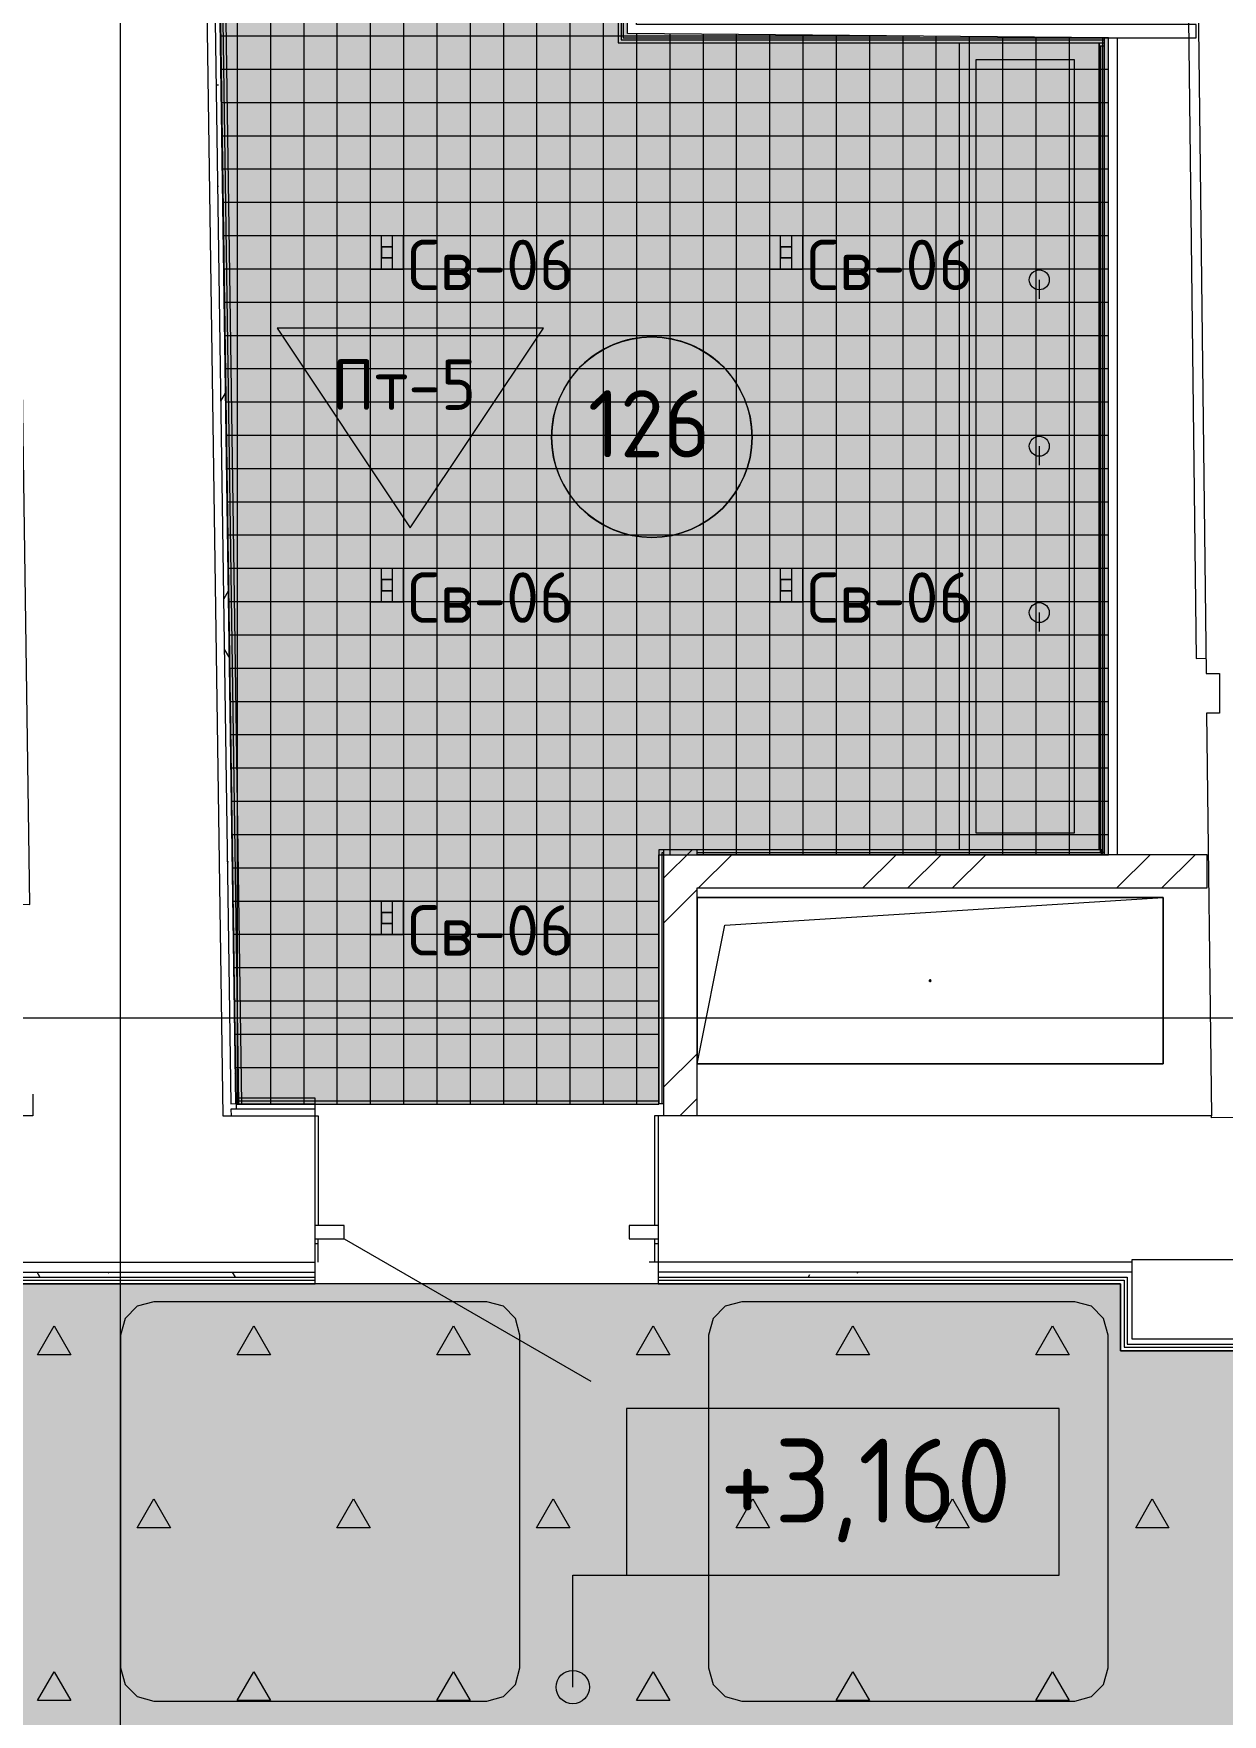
# Model space of a CAD drawing. Header units: millimetres. Extents: x -13069 to 207500, y -71366 to 56785.
# Drawn here: x 157165 to 160737, y 12830 to 17881 of the extents above; entities that cross this region are included whole.
import ezdxf

# ---------------------------------------------------------------- set-up
doc = ezdxf.new("R2010")
doc.units = ezdxf.units.MM
for name, color, linetype, true_color in [('PDF _зоны-номер помещения', 7, 'Continuous', 0xffffff), ('PDF _Ригели', 7, 'Continuous', 0x959595), ('PDF _светильники', 7, 'Continuous', 0xffffff)]:
    doc.layers.add(name, color=color, linetype=linetype, true_color=true_color)
for name, color, linetype in [('PDF _Подложка без мебели', 7, 'Continuous'), ('PDF _Потолки - марка', 7, 'Continuous'), ('PDF _потолки - панели', 7, 'Continuous'), ('PDF _Текст', 7, 'Continuous')]:
    doc.layers.add(name, color=color, linetype=linetype)
doc.layers.add('PDF _Потолки', color=7, linetype='Continuous', lineweight=5, true_color=0x535353)
doc.styles.add('PDF GOST Common', font='GOST_Common.ttf')

msp = doc.modelspace()

# ---------------------------------------------------------------- hatches: boundary and pattern name
at = {"layer": 'PDF _Потолки', "true_color": 0xffffff, "transparency": 33554559}
for points in [[(160335.02, 22089.642), (160335.02, 18060.241), (158950.022, 18060.241), (158950.022, 17881.243), (160395.024, 17868.243), (160395.024, 15413.543), (159043.724, 15413.543), (159043.724, 14664.044), (157772.721, 14664.044), (157667.424, 22089.642)], [(119128.221, 14242.141), (121251.121, 14242.141), (126067.622, 14242.141), (126067.622, 13946.441), (126557.621, 13946.441), (126557.621, 14207.144), (129642.823, 14207.144), (129642.823, 14690.042), (133288.121, 14687.841), (133288.023, 15333.041), (132857.121, 15334.042), (132856.822, 19369.543), (135145.723, 19346.142), (135145.723, 15309.042), (134988.023, 15309.442), (134988.023, 14684.341), (151828.019, 14650.143), (151829.222, 15275.143), (151547.02, 15275.741), (151547.02, 19362.341), (153628.324, 19362.341), (153628.324, 15271.441), (153528.221, 15271.643), (153527.024, 14646.041), (156880.424, 14639.843), (156880.424, 14124.041), (160431.12, 14124.041), (160431.12, 13922.341), (160893.119, 13922.341), (160893.119, 14198.043), (165522.02, 14198.043), (165522.02, 14629.043), (167312.022, 14629.043), (167312.022, 14265.341), (167721.025, 14265.341), (167731.523, 10817.843), (166409.52, 10817.843), (166409.52, 10576.342), (160953.819, 10576.342), (160953.819, 11076.141), (160431.12, 11076.141), (159023.222, 11076.141), (159023.222, 10848.541), (146474.62, 10848.541), (140432.121, 10848.541), (126576.121, 10848.541), (126576.121, 11069.042), (126086.521, 11069.042), (126086.521, 10573.541), (119128.221, 10573.541)]]:
    msp.add_hatch(color=7, dxfattribs=at).paths.add_polyline_path(points)
at = {"layer": 'PDF _потолки - панели', "true_color": 0xffffff, "transparency": 33554559}
msp.add_hatch(color=7, dxfattribs=at).paths.add_polyline_path([(157526.622, 12869.842), (157476.622, 12883.242), (157440.025, 12919.842), (157426.622, 12969.842), (157426.622, 13969.842), (157440.025, 14019.842), (157476.622, 14056.442), (157526.622, 14069.842), (158526.622, 14069.842), (158576.622, 14056.442), (158613.224, 14019.842), (158626.622, 13969.842), (158626.622, 12969.842), (158613.224, 12919.842), (158576.622, 12883.242), (158526.622, 12869.842)])
at = {"layer": 'PDF _потолки - панели', "true_color": 0xbfffbf, "transparency": 33554559}
msp.add_hatch(color=254, dxfattribs=at).paths.add_polyline_path([(159293.522, 12869.842), (159243.522, 12883.242), (159206.919, 12919.842), (159193.522, 12969.842), (159193.522, 13969.842), (159206.919, 14019.842), (159243.522, 14056.442), (159293.522, 14069.842), (160293.522, 14069.842), (160343.522, 14056.442), (160380.119, 14019.842), (160393.522, 13969.842), (160393.522, 12969.842), (160380.119, 12919.842), (160343.522, 12883.242), (160293.522, 12869.842)])
at = {"layer": 'PDF _Ригели', "transparency": 33554559}
msp.add_hatch(color=256, dxfattribs=at).paths.add_polyline_path([(158835.02, 12912.142), (158820.42, 12876.843), (158785.02, 12862.142), (158749.62, 12876.843), (158735.02, 12912.142), (158749.62, 12947.543), (158785.02, 12962.142), (158820.42, 12947.543)])

# ---------------------------------------------------------------- linework, layer by layer
at = {"layer": 'PDF _зоны-номер помещения', "color": 7, "lineweight": 13}
msp.add_lwpolyline([(159022.819, 16969.442, 0.41434596), (158721.623, 16668.243, 0.41422054), (159022.819, 16367.044, 0.41409482), (159324.021, 16668.243, 0.41422026)], format="xyb", close=True, dxfattribs=at)
at = {"layer": 'PDF _зоны-номер помещения', "color": 7, "lineweight": 0}
msp.add_circle((159022.819, 16668.259), 301.202, dxfattribs=at)
at = {"layer": 'PDF _Подложка без мебели', "lineweight": 18}
for points in [[(157426.622, -7031.659, -0.41419022), (157826.622, -7431.659, -0.4141845), (157426.622, -7831.659, -0.4141845), (157026.622, -7431.659, -0.41419022), (157426.622, -7031.659), (157426.622, 22991.241)], [(107330.522, 14923.342, -0.41418881), (106930.522, 14523.342, -0.41428191), (106530.522, 14923.342, -0.4142791), (106930.522, 15323.342, -0.414186), (107330.522, 14923.342), (174981.919, 14923.342)]]:
    msp.add_lwpolyline(points, format="xyb", dxfattribs=at)
for points in [[(159926.524, 22369.644), (159846.519, 22369.644), (159926.524, 22369.644), (159926.524, 22429.641), (159846.519, 22429.641), (159926.524, 22429.641), (159926.524, 22369.644), (159926.524, 22119.644), (160614.921, 22119.644), (160688.523, 15958.441), (160728.721, 15958.441), (160728.721, 15838.442), (160689.921, 15838.442), (160704.423, 14629.043)], [(153528.123, 14701.641), (153528.019, 14681.643), (156915.422, 14674.743), (156937.12, 14674.743), (156937.12, 14694.741), (153527.122, 14701.641), (153528.221, 15271.643), (157154.02, 15264.343), (157055.32, 22111.444), (157092.619, 19522.341), (157072.624, 19522.042), (157035.319, 22111.141), (157055.32, 22111.444), (157625.224, 22119.644), (157733.323, 14629.043), (158011.619, 14629.043), (158020.524, 14629.043), (158020.524, 14299.041)], [(160307.023, 22074.642), (160307.023, 18088.241), (158922.02, 18088.241), (158922.02, 17853.243), (160382.023, 17853.243)], [(160615.123, 22103.643), (160585.124, 22103.243), (160658.024, 16003.643), (160688.023, 16004.043)], [(157772.721, 14665.542), (157665.922, 22073.141)], [(157781.724, 14665.643), (157674.925, 22073.342)], [(160307.023, 18073.242), (160307.023, 18079.241), (158931.022, 18079.241), (158931.022, 17862.243), (160382.023, 17862.243)], [(159947.02, 15428.543), (159947.02, 17853.243)], [(160382.023, 17843.243), (160370.024, 17843.243), (160370.024, 15421.041), (160382.023, 15421.041)], [(160376.023, 17843.243), (160376.023, 15421.041)], [(160382.023, 17868.243), (160382.023, 15413.543)], [(160395.024, 15413.543), (160395.024, 17868.243)], [(160422.02, 15413.543), (160422.02, 17868.243)], [(157720.219, 17726.342), (157713.647, 17726.342)], [(157720.219, 17421.542), (157718.046, 17421.542)], [(160187.022, 17141.043), (160187.022, 17084.042)], [(157727.623, 16776.043), (157741.923, 16800.842)], [(160187.022, 16641.043), (160187.022, 16584.042)], [(157737.62, 16183.642), (157750.51, 16206.12)], [(160187.022, 16141.043), (160187.022, 16084.042)], [(157738.822, 16029.443), (157753.422, 16004.043)], [(159058.72, 14629.043), (159058.72, 15428.543), (159043.724, 15428.543), (159043.724, 14665.542), (159058.72, 14665.542)], [(159058.72, 15419.543), (159052.72, 15419.543), (159052.72, 14665.542)], [(160374.321, 15413.543), (160374.321, 15428.543), (159158.72, 15428.543), (159058.72, 15428.543)], [(159058.72, 15343.841), (159143.522, 15428.543)], [(159158.72, 14629.043), (159158.72, 15313.543), (160691.624, 15313.543), (160691.624, 15413.543), (159158.72, 15413.543), (159158.72, 15428.543)], [(160374.321, 15419.543), (159158.72, 15419.543)], [(159263.42, 15413.543), (159163.42, 15313.543)], [(159756.822, 15413.543), (159656.822, 15313.543)], [(159891.819, 15413.543), (159791.819, 15313.543)], [(160026.719, 15413.543), (159926.719, 15313.543)], [(160520.219, 15413.543), (160420.219, 15313.543)], [(160655.119, 15413.543), (160555.119, 15313.543)], [(157747.394, 15387.865), (157750.724, 15393.643)], [(159058.72, 15208.843), (159158.72, 15308.843)], [(160691.624, 15315.142), (160690.025, 15313.543)], [(159159.123, 14784.841), (160559.123, 14784.841), (160559.123, 15284.841)], [(159058.72, 14715.441), (159158.72, 14815.441)], [(157769.621, 14756.741), (157771.451, 14753.657)], [(156915.422, 14674.743), (153528.019, 14681.643), (153527.525, 14681.643), (153527.525, 14646.643), (156880.424, 14639.843), (156880.424, 14124.041), (158011.619, 14124.041), (158011.619, 14189.044)], [(153527.525, 14666.641), (156900.419, 14659.841), (156900.419, 14144.042), (158011.619, 14144.042)], [(153527.525, 14657.641), (156891.423, 14650.842), (156891.423, 14135.043), (158011.619, 14135.043)], [(156935.423, 14629.043), (156935.423, 14684.741), (156915.422, 14684.741), (156915.422, 14159.042), (158011.619, 14159.042)], [(157162.321, 14694.241), (157163.224, 14629.043), (156935.423, 14629.043), (156935.423, 14189.044), (158011.619, 14189.044), (158011.619, 14259.042), (158011.619, 14299.041), (158011.619, 14629.043), (158011.619, 14682.043), (157774.223, 14682.043), (157774.223, 14649.041)], [(158011.619, 14649.041), (157774.223, 14649.041), (157758.024, 14649.041), (157758.323, 14629.043)], [(158011.619, 14673.043), (157774.223, 14673.043)], [(158011.619, 14664.044), (157774.223, 14664.044)], [(159107.322, 14629.043), (159158.72, 14680.541)], [(161349.119, 14335.043), (161349.119, 14629.043), (161084.422, 14629.043), (161084.422, 14627.142), (160704.423, 14622.644), (160704.423, 14629.043), (159041.624, 14629.043), (159041.624, 14299.041), (158954.624, 14299.041), (158954.624, 14259.042), (159041.624, 14259.042)], [(159041.624, 14629.043), (159030.522, 14629.043), (159030.522, 14299.041)], [(158011.619, 14259.042), (158098.625, 14259.042), (158098.625, 14299.041), (158011.619, 14299.041)], [(159041.624, 14299.041), (159041.624, 14259.042), (159041.624, 14189.044), (159014.524, 14189.044)], [(158020.524, 14244.543), (158011.619, 14244.543)], [(158020.524, 14189.044), (158020.524, 14259.042)], [(158098.625, 14259.042), (158839.921, 13831.042)], [(159030.522, 14259.042), (159030.522, 14189.044)], [(159041.624, 14244.543), (159030.522, 14244.543)], [(160846.122, 14189.044), (160846.122, 13957.342), (160466.124, 13957.342), (160466.124, 14189.044), (160466.124, 14197.341), (160846.122, 14197.341), (160846.122, 14189.044), (161349.119, 14189.044), (161349.119, 14183.041), (161369.12, 14183.041), (161369.12, 14220.043)], [(157184.123, 14145.342), (157176.225, 14159.042)], [(157184.123, 14145.342), (157184.123, 14145.342)], [(157184.123, 14145.342), (157184.123, 14145.342)], [(157389.921, 14159.042), (157388.322, 14156.341)], [(157771.421, 14144.042), (157762.822, 14159.042)], [(160466.124, 14189.044), (159041.624, 14189.044), (159041.624, 14124.041), (160431.12, 14124.041), (160431.12, 13922.341), (160893.119, 13922.341), (160893.119, 14189.044)], [(159041.624, 14144.042), (160451.121, 14144.042), (160451.121, 13942.343), (160873.124, 13942.343), (160873.124, 14189.044)], [(159041.624, 14135.043), (160442.124, 14135.043), (160442.124, 13933.343), (160882.121, 13933.343), (160882.121, 14189.044)], [(160466.124, 14159.042), (159139.122, 14159.042), (159041.624, 14159.042)], [(159496.922, 14150.842), (159492.924, 14144.042)], [(159641.423, 14156.341), (159639.921, 14159.042)], [(159641.423, 14156.341), (159641.423, 14156.341)]]:
    msp.add_lwpolyline(points, dxfattribs=at)
for points in [[(160658.024, 17908.242), (158977.024, 17908.242), (158977.024, 18033.242), (160362.022, 18033.242), (160362.022, 22084.643), (160322.02, 22084.643), (160322.02, 18073.242), (158937.022, 18073.242), (158937.022, 17868.243), (160658.024, 17868.243)], [(157650.92, 22072.943), (157757.823, 14665.243), (157790.721, 14665.743), (157683.921, 22073.443)], [(160367.021, 17853.243), (160367.021, 15428.543)], [(160292.021, 15478.543), (159997.02, 15478.543), (159997.02, 17803.543), (160292.021, 17803.543)], [(160559.123, 15284.841), (160559.123, 14784.841), (159159.123, 14784.841), (159159.123, 15284.841)], [(159159.123, 14784.841), (159242.424, 15201.544), (160559.123, 15284.841), (159159.123, 15284.841)]]:
    msp.add_lwpolyline(points, close=True, dxfattribs=at)
msp.add_lwpolyline([(159859.123, 15037.341, 0.42053837), (159856.62, 15034.841, 0.42053173), (159859.123, 15032.342, 0.42012109), (159861.619, 15034.841, 0.42012767)], format="xyb", close=True, dxfattribs=at)
for centre in [(160187.063, 17141.084), (160187.063, 16641.084), (160187.063, 16141.084)]:
    msp.add_circle(centre, 29.958, dxfattribs=at)
for points in [[(159856.724, 15035.443), (159857.023, 15036.541), (159858.024, 15037.341), (159859.123, 15037.341)], [(159859.123, 15032.342), (159858.024, 15032.342), (159857.023, 15033.142), (159856.724, 15034.143)], [(159859.123, 15037.341), (159859.52, 15037.341), (159860.02, 15037.243), (159860.319, 15037.042)], [(159861.619, 15034.841), (159861.619, 15033.941), (159861.125, 15033.142), (159860.319, 15032.641)]]:
    msp.add_open_spline(points, degree=3, dxfattribs=at)
at = {"layer": 'PDF _Потолки', "color": 7, "lineweight": 13}
for points in [[(160335.02, 22089.642), (157667.424, 22089.642), (157772.721, 14664.044), (159043.724, 14664.044), (159043.724, 15413.543), (160395.024, 15413.543), (160395.024, 17868.243), (158950.022, 17881.243), (158950.022, 18060.241), (160335.02, 18060.241)], [(157276.622, 13910.641), (157176.622, 13910.641), (157226.622, 13997.241)], [(157876.622, 13910.641), (157776.622, 13910.641), (157826.622, 13997.241)], [(158476.622, 13910.641), (158376.622, 13910.641), (158426.622, 13997.241)], [(159076.622, 13910.641), (158976.622, 13910.641), (159026.622, 13997.241)], [(159676.622, 13910.641), (159576.622, 13910.641), (159626.622, 13997.241)], [(160276.622, 13910.641), (160176.622, 13910.641), (160226.622, 13997.241)], [(157576.622, 13391.043), (157476.622, 13391.043), (157526.622, 13477.642)], [(158176.622, 13391.043), (158076.622, 13391.043), (158126.622, 13477.642)], [(158776.622, 13391.043), (158676.622, 13391.043), (158726.622, 13477.642)], [(159376.622, 13391.043), (159276.622, 13391.043), (159326.622, 13477.642)], [(159976.622, 13391.043), (159876.622, 13391.043), (159926.622, 13477.642)], [(160576.622, 13391.043), (160476.622, 13391.043), (160526.622, 13477.642)], [(157276.622, 12871.441), (157176.622, 12871.441), (157226.622, 12958.041)], [(157876.622, 12871.441), (157776.622, 12871.441), (157826.622, 12958.041)], [(158476.622, 12871.441), (158376.622, 12871.441), (158426.622, 12958.041)], [(159076.622, 12871.441), (158976.622, 12871.441), (159026.622, 12958.041)], [(159676.622, 12871.441), (159576.622, 12871.441), (159626.622, 12958.041)], [(160276.622, 12871.441), (160176.622, 12871.441), (160226.622, 12958.041)]]:
    msp.add_lwpolyline(points, close=True, dxfattribs=at)
at = {"layer": 'PDF _Потолки', "color": 161, "lineweight": 20, "true_color": 0x40a5ff}
for points in [[(157776.622, 22089.642), (157776.622, 14664.044)], [(157876.622, 22089.642), (157876.622, 14664.044)], [(157976.622, 22089.642), (157976.622, 14664.044)], [(158076.622, 22089.642), (158076.622, 14664.044)], [(158176.622, 22089.642), (158176.622, 14664.044)], [(158276.622, 22089.642), (158276.622, 14664.044)], [(158376.622, 22089.642), (158376.622, 14664.044)], [(158476.622, 22089.642), (158476.622, 14664.044)], [(158576.622, 22089.642), (158576.622, 14664.044)], [(158676.622, 22089.642), (158676.622, 14664.044)], [(158776.622, 22089.642), (158776.622, 14664.044)], [(158876.622, 22089.642), (158876.622, 14664.044)], [(159828.019, 17873.342), (157727.22, 17873.342)], [(158976.622, 17881.004), (158976.622, 14664.044)], [(159076.622, 17880.104), (159076.622, 15413.543)], [(159176.622, 17879.205), (159176.622, 15413.543)], [(159276.622, 17878.305), (159276.622, 15413.543)], [(159376.622, 17877.405), (159376.622, 15413.543)], [(159476.622, 17876.506), (159476.622, 15413.543)], [(159576.622, 17875.606), (159576.622, 15413.543)], [(159676.622, 17874.706), (159676.622, 15413.543)], [(159776.622, 17873.807), (159776.622, 15413.543)], [(159876.622, 17872.907), (159876.622, 15413.543)], [(159976.622, 17872.007), (159976.622, 15413.543)], [(160076.622, 17871.107), (160076.622, 15413.543)], [(160176.622, 17870.208), (160176.622, 15413.543)], [(160276.622, 17869.308), (160276.622, 15413.543)], [(160376.622, 17868.408), (160376.622, 15413.543)], [(160395.024, 17773.342), (157728.63, 17773.342)], [(160395.024, 17673.342), (157730.048, 17673.342)], [(160395.024, 17573.342), (157731.523, 17573.342)], [(160395.024, 17473.342), (157732.92, 17473.342)], [(160395.024, 17373.342), (157734.324, 17373.342)], [(160395.024, 17273.342), (157735.722, 17273.342)], [(160395.024, 17173.342), (157737.139, 17173.342)], [(160395.024, 17073.342), (157738.621, 17073.342)], [(160395.024, 16973.342), (157740.025, 16973.342)], [(160395.024, 16873.342), (157741.423, 16873.342)], [(160395.024, 16773.342), (157742.82, 16773.342)], [(160395.024, 16673.342), (157744.229, 16673.342)], [(160395.024, 16573.342), (157745.719, 16573.342)], [(160395.024, 16473.342), (157747.123, 16473.342)], [(160395.024, 16373.342), (157748.521, 16373.342)], [(160395.024, 16273.342), (157749.925, 16273.342)], [(160395.024, 16173.342), (157751.322, 16173.342)], [(160395.024, 16073.342), (157752.824, 16073.342)], [(160395.024, 15973.342), (157754.222, 15973.342)], [(160395.024, 15873.342), (157755.619, 15873.342)], [(160395.024, 15773.342), (157757.023, 15773.342)], [(160395.024, 15673.342), (157758.421, 15673.342)], [(160395.024, 15573.342), (157759.827, 15573.342)], [(160395.024, 15473.342), (157761.32, 15473.342)], [(159043.724, 15373.342), (157762.724, 15373.342)], [(159043.724, 15273.342), (157764.122, 15273.342)], [(159043.724, 15173.342), (157765.519, 15173.342)], [(159043.724, 15073.342), (157766.923, 15073.342)], [(159043.724, 14973.342), (157768.425, 14973.342)], [(159043.724, 14873.342), (157769.822, 14873.342)], [(159043.724, 14773.342), (157771.22, 14773.342)], [(159043.724, 14673.342), (157772.624, 14673.342)]]:
    msp.add_lwpolyline(points, dxfattribs=at)
at = {"layer": 'PDF _Потолки', "color": 7, "lineweight": 13}
msp.add_lwpolyline([(160893.119, 13922.341), (160431.12, 13922.341), (160431.12, 14124.041), (156880.424, 14124.041), (156880.424, 14639.843), (153527.024, 14646.041), (153528.221, 15271.643), (153628.324, 15271.441), (153628.324, 19362.341), (151547.02, 19362.341), (151547.02, 15275.741), (151829.222, 15275.143), (151828.019, 14650.143), (134988.121, 14684.341), (134988.023, 15309.341), (135145.723, 15309.042), (135145.723, 19346.142), (132856.822, 19369.543), (132857.121, 15334.042), (133288.023, 15333.041), (133288.121, 14687.841), (129642.823, 14690.042)], dxfattribs=at)
at = {"layer": 'PDF _Потолки - марка', "lineweight": 13}
msp.add_lwpolyline([(158696.922, 16995.742), (157896.922, 16995.742), (158296.922, 16395.742)], close=True, dxfattribs=at)
at = {"layer": 'PDF _Потолки - марка', "color": 7, "lineweight": 0, "true_color": 0xffffff, "transparency": 33554559}
msp.add_solid([(158696.922, 16995.742), (157896.922, 16995.742), (158296.922, 16395.742)], dxfattribs=at)
at = {"layer": 'PDF _потолки - панели', "lineweight": 20}
for points in [[(157526.622, 12869.842), (158526.622, 12869.842), (158576.622, 12883.242), (158613.224, 12919.842), (158626.622, 12969.842), (158626.622, 13969.842), (158613.224, 14019.842), (158576.622, 14056.442), (158526.622, 14069.842), (157526.622, 14069.842), (157476.622, 14056.442), (157440.025, 14019.842), (157426.622, 13969.842), (157426.622, 12969.842), (157440.025, 12919.842), (157476.622, 12883.242)], [(159293.522, 12869.842), (160293.522, 12869.842), (160343.522, 12883.242), (160380.119, 12919.842), (160393.522, 12969.842), (160393.522, 13969.842), (160380.119, 14019.842), (160343.522, 14056.442), (160293.522, 14069.842), (159293.522, 14069.842), (159243.522, 14056.442), (159206.919, 14019.842), (159193.522, 13969.842), (159193.522, 12969.842), (159206.919, 12919.842), (159243.522, 12883.242)]]:
    msp.add_lwpolyline(points, close=True, dxfattribs=at)
at = {"layer": 'PDF _Ригели', "color": 7, "lineweight": 18}
for points in [[(157426.622, -2015.058), (157426.622, 22954.141)], [(108736.521, 14923.342), (174981.919, 14923.342)]]:
    msp.add_lwpolyline(points, dxfattribs=at)
at = {"layer": 'PDF _Ригели', "lineweight": 18}
msp.add_lwpolyline([(160246.72, 13248.843), (160246.72, 13748.843), (158946.72, 13748.843), (158946.72, 13248.843)], close=True, dxfattribs=at)
msp.add_lwpolyline([(158785.02, 12912.142), (158785.02, 13248.843), (159596.72, 13248.843)], dxfattribs=at)
msp.add_circle((158785.002, 12912.124), 50.018, dxfattribs=at)
at = {"layer": 'PDF _светильники', "color": 7, "lineweight": 13}
for points in [[(158176.622, 17173.641), (158276.622, 17173.641), (158276.622, 17273.641), (158176.622, 17273.641)], [(159376.42, 17173.641), (159476.42, 17173.641), (159476.42, 17273.641), (159376.42, 17273.641)], [(158176.622, 16173.641), (158276.622, 16173.641), (158276.622, 16273.641), (158176.622, 16273.641)], [(159376.42, 16173.641), (159476.42, 16173.641), (159476.42, 16273.641), (159376.42, 16273.641)], [(158176.622, 15173.641), (158276.622, 15173.641), (158276.622, 15273.641), (158176.622, 15273.641)]]:
    msp.add_lwpolyline(points, close=True, dxfattribs=at)
for points in [[(158210.02, 17173.641), (158210.02, 17273.641)], [(158243.321, 17206.942), (158243.321, 17240.243), (158210.02, 17240.243), (158210.02, 17206.942), (158243.321, 17206.942), (158210.02, 17206.942)], [(158210.02, 17240.243), (158243.321, 17240.243)], [(158243.321, 17173.641), (158243.321, 17273.641)], [(159409.825, 17173.641), (159409.825, 17273.641)], [(159443.119, 17206.942), (159443.119, 17240.243), (159409.825, 17240.243), (159409.825, 17206.942), (159443.119, 17206.942), (159409.825, 17206.942)], [(159409.825, 17240.243), (159443.119, 17240.243)], [(159443.119, 17173.641), (159443.119, 17273.641)], [(158210.02, 16173.641), (158210.02, 16273.641)], [(158243.321, 16173.641), (158243.321, 16273.641)], [(159409.825, 16173.641), (159409.825, 16273.641)], [(159443.119, 16173.641), (159443.119, 16273.641)], [(158243.321, 16206.942), (158243.321, 16240.243), (158210.02, 16240.243), (158210.02, 16206.942), (158243.321, 16206.942), (158210.02, 16206.942)], [(158210.02, 16240.243), (158243.321, 16240.243)], [(159443.119, 16206.942), (159443.119, 16240.243), (159409.825, 16240.243), (159409.825, 16206.942), (159443.119, 16206.942), (159409.825, 16206.942)], [(159409.825, 16240.243), (159443.119, 16240.243)], [(158210.02, 15173.641), (158210.02, 15273.641)], [(158243.321, 15173.641), (158243.321, 15273.641)], [(158243.321, 15206.942), (158243.321, 15240.243), (158210.02, 15240.243), (158210.02, 15206.942), (158243.321, 15206.942), (158210.02, 15206.942)], [(158210.02, 15240.243), (158243.321, 15240.243)]]:
    msp.add_lwpolyline(points, dxfattribs=at)
at = {"layer": 'PDF _светильники', "color": 14, "lineweight": 0, "true_color": 0xa80f02, "transparency": 33554559}
for points in [[(158176.622, 17173.641), (158276.622, 17173.641), (158176.622, 17273.641), (158276.622, 17273.641)], [(158176.622, 17173.641), (158276.622, 17173.641), (158176.622, 17273.641), (158276.622, 17273.641)], [(159376.42, 17173.641), (159476.42, 17173.641), (159376.42, 17273.641), (159476.42, 17273.641)], [(159376.42, 17173.641), (159476.42, 17173.641), (159376.42, 17273.641), (159476.42, 17273.641)], [(158176.622, 16173.641), (158276.622, 16173.641), (158176.622, 16273.641), (158276.622, 16273.641)], [(158176.622, 16173.641), (158276.622, 16173.641), (158176.622, 16273.641), (158276.622, 16273.641)], [(159376.42, 16173.641), (159476.42, 16173.641), (159376.42, 16273.641), (159476.42, 16273.641)], [(159376.42, 16173.641), (159476.42, 16173.641), (159376.42, 16273.641), (159476.42, 16273.641)], [(158176.622, 15173.641), (158276.622, 15173.641), (158176.622, 15273.641), (158276.622, 15273.641)], [(158176.622, 15173.641), (158276.622, 15173.641), (158176.622, 15273.641), (158276.622, 15273.641)]]:
    msp.add_solid(points, dxfattribs=at)

# ---------------------------------------------------------------- texts
at = {"layer": 'PDF _Текст', "attachment_point": 4, "style": 'PDF GOST Common'}
for s, insert, char_height in [('Св-06', (158288.581, 17186.016), 151.5063), ('Св-06', (159488.375, 17186.016), 151.5063), ('Пт-5', (158062.097, 16826.186), 151.5063), ('126', (158830.799, 16708.581), 202.0083), ('Св-06', (158288.581, 16186.244), 151.5063), ('Св-06', (159488.375, 16186.244), 151.5063), ('Св-06', (158288.581, 15186.124), 151.5063)]:
    msp.add_mtext(s, dxfattribs=dict(at, insert=insert, char_height=char_height))
at = {"layer": 'PDF _Текст', "color": 252, "true_color": 0x959595, "insert": (159227.319, 13502.766), "char_height": 252.5097, "attachment_point": 4, "style": 'PDF GOST Common'}
msp.add_mtext('+3,160', dxfattribs=at)

doc.saveas('drawing.dxf')
